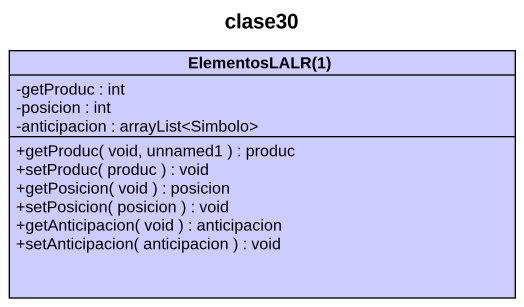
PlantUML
@startuml
title clase30
hide circle
hide empty members
skinparam classAttributeIconSize 0
class "ElementosLALR(1)" as ElementosLALR_1 #CCCCFF {
  -getProduc : int
  -posicion : int
  -anticipacion : arrayList<Simbolo>
  +getProduc( void, unnamed1 ) : produc
  +setProduc( produc ) : void
  +getPosicion( void ) : posicion
  +setPosicion( posicion ) : void
  +getAnticipacion( void ) : anticipacion
  +setAnticipacion( anticipacion ) : void
}
@enduml
